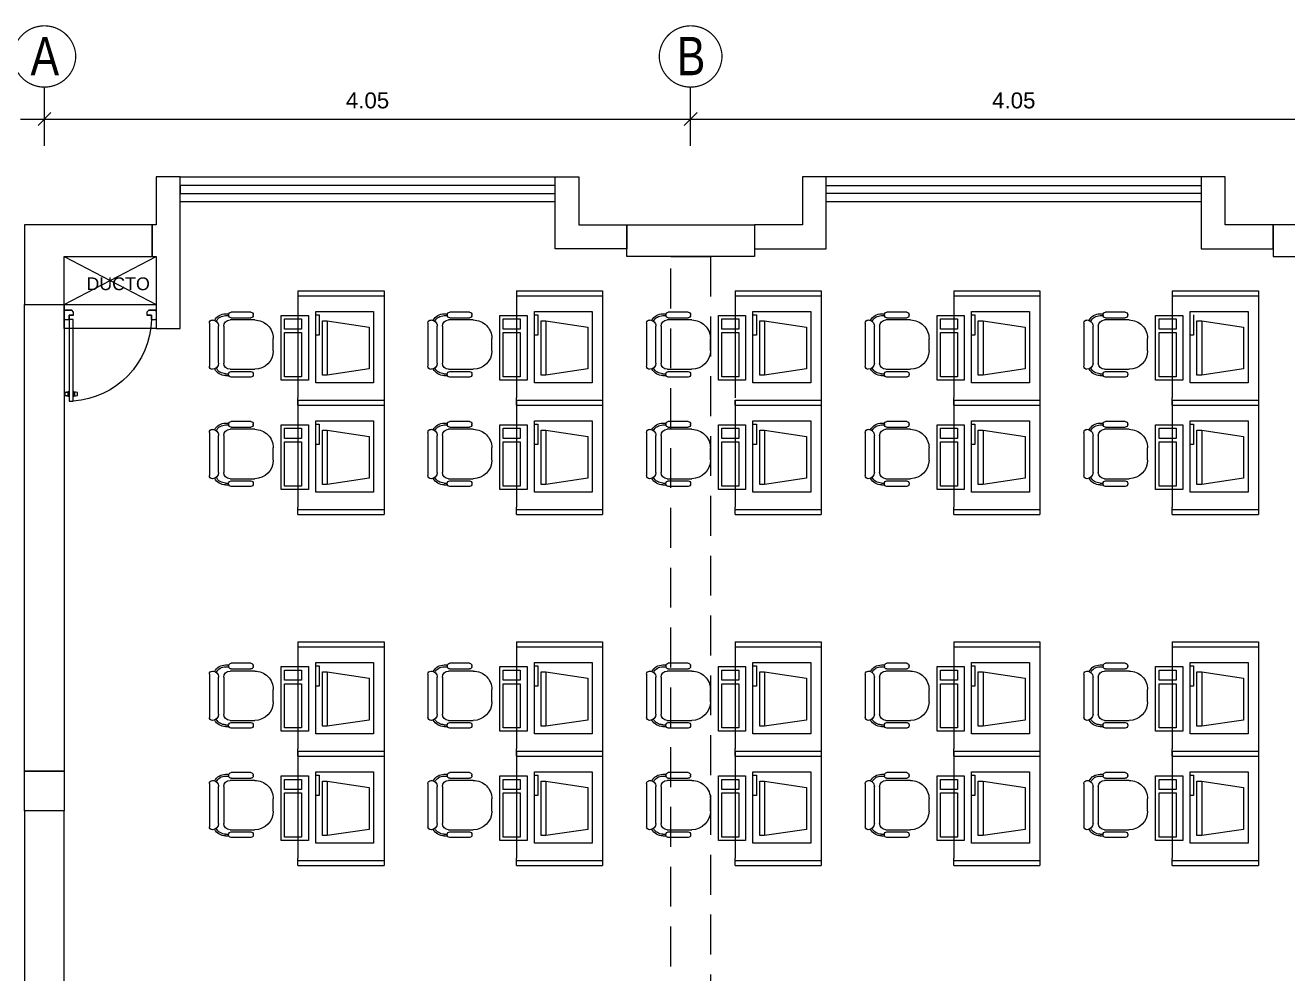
# Model space of a CAD drawing. Header units: millimetres. Extents: x 3354 to 3637, y 1117 to 1358.
# Drawn here: x 3378.69 to 3386.6, y 1221.02 to 1226.96 of the extents above; entities that cross this region are included whole.
import ezdxf

# ---------------------------------------------------------------- set-up
doc = ezdxf.new("R2010")
doc.units = ezdxf.units.MM
doc.linetypes.add('DASHED2', pattern=[0.375, 0.25, -0.125])
doc.layers.add('CASCO', color=252, linetype='Continuous', lineweight=9)
doc.layers.add('Efec-muebles', color=7, linetype='Continuous', lineweight=13, true_color=0x85826f)
doc.styles.add('1', font='arial.ttf')
doc.styles.get("Standard").update_dxf_attribs({"font": 'arial.ttf'})
doc.styles.add('style1', font='arial.ttf')
doc.dimstyles.new('Esc  1  50', dxfattribs={"dimtxt": 0.1, "dimasz": 0.08, "dimexe": 0.2, "dimexo": 0.15, "dimgap": 0.065, "dimtad": 1, "dimzin": 4, "dimdsep": 46, "dimtxsty": 'Standard', "dimblk": 'OBLIQUE', "dimcen": 0.12, "dimdle": 0.15, "dimadec": 0, "dimazin": 0, "dimtfac": 1, "dimtix": 1, "dimtmove": 0, "dimatfit": 3, "dimldrblk": 'OBLIQUE', "dimfxl": 0, "dimarcsym": 0})

# ---------------------------------------------------------------- blocks, each defined once
blk = doc.blocks.new('RECTANG')
for p, q in [((1, 1), (0, 1)), ((0, 1), (0, 0)), ((1, 0), (1, 1)), ((0, 0), (1, 0))]:
    blk.add_line(p, q)
blk = doc.blocks.new('Silla-3')
at = {"color": 0}
for p, q in [((-0.085, 0.909), (0.085, 0.909)), ((-0.447, 0.601), (-0.447, 0.329)), ((-0.404, 0.635), (-0.413, 0.635)), ((-0.37, 0.329), (-0.37, 0.601)), ((-0.34, 0.314), (-0.34, 0.654)), ((0.34, 0.654), (0.34, 0.314)), ((0.37, 0.329), (0.37, 0.601)), ((0.404, 0.635), (0.413, 0.635)), ((0.447, 0.601), (0.447, 0.329)), ((-0.425, 0.253), (-0.425, 0.298)), ((-0.413, 0.295), (-0.404, 0.295)), ((-0.4, 0.253), (-0.4, 0.296)), ((0.255, 0.229), (-0.255, 0.229)), ((0.4, 0.253), (0.4, 0.296)), ((0.413, 0.295), (0.404, 0.295)), ((0.425, 0.253), (0.425, 0.298)), ((-0.34, 0.072), (-0.34, 0.072)), ((0.297, 0.03), (-0.298, 0.03)), ((-0.255, 0.157), (0.255, 0.157)), ((0.34, 0.072), (0.34, 0.072))]:
    blk.add_line(p, q, dxfattribs=at)
for centre, radius, start, end in [((-0.085, 0.654), 0.255, 90, 180), ((0.085, 0.654), 0.255, 0, 90), ((-0.413, 0.601), 0.034, 90, 180), ((-0.404, 0.601), 0.034, 0, 90), ((0.404, 0.601), 0.034, 90, 180), ((0.413, 0.601), 0.034, 0, 90), ((-0.413, 0.329), 0.034, 180, 270), ((-0.255, 0.253), 0.17, 180, 242.1194), ((-0.404, 0.329), 0.034, 270, 0), ((-0.255, 0.253), 0.145, 180, 242.3805), ((-0.255, 0.314), 0.085, 180, 270), ((0.255, 0.314), 0.085, 270, 0), ((0.255, 0.253), 0.145, 297.6195, 0), ((0.255, 0.253), 0.17, 297.8806, 360), ((0.404, 0.329), 0.034, 180, 270), ((0.413, 0.329), 0.034, 270, 0), ((-0.255, 0.072), 0.085, 90, 180), ((-0.298, 0.072), 0.0425, 180, 270), ((0.255, 0.072), 0.085, 360, 90), ((0.297, 0.072), 0.0425, 270, 360)]:
    blk.add_arc(centre, radius, start, end, dxfattribs=at)
blk = doc.blocks.new('_Oblique')
at = {"color": 0, "linetype": 'ByBlock', "lineweight": -2}
blk.add_line((-0.5, -0.5), (0.5, 0.5), dxfattribs=at)
blk = doc.blocks.new('*D339')
at = {"layer": 'CASCO', "color": 0, "lineweight": -2, "transparency": 16777216}
for p, q in [((3356.3363, 1257.6985), (3356.3363, 1258.0657)), ((3360.3863, 1257.6985), (3360.3863, 1258.0657)), ((3356.1863, 1257.8657), (3360.5363, 1257.8657))]:
    blk.add_line(p, q, dxfattribs=at)
at = {"layer": 'Defpoints', "color": 0, "transparency": 16777216}
for p in [(3360.3863, 1257.8657), (3356.3363, 1257.5485), (3360.3863, 1257.5485)]:
    blk.add_point(p, dxfattribs=at)
at = {"layer": 'CASCO', "color": 0, "lineweight": -2, "transparency": 16777216, "xscale": 0.08, "yscale": 0.08, "zscale": 0.08, "rotation": 180}
blk.add_blockref('_Oblique', (3356.3363, 1257.8657), dxfattribs=at)
at = {"layer": 'CASCO', "color": 0, "lineweight": -2, "transparency": 16777216, "xscale": 0.08, "yscale": 0.08, "zscale": 0.08}
blk.add_blockref('_Oblique', (3360.3863, 1257.8657), dxfattribs=at)
at = {"layer": 'CASCO', "color": 0, "transparency": 16777216, "insert": (3358.3613, 1257.9818), "char_height": 0.1, "attachment_point": 5}
blk.add_mtext('4.05', dxfattribs=at)
blk = doc.blocks.new('*D340')
at = {"layer": 'CASCO', "color": 0, "lineweight": -2, "transparency": 16777216}
for p, q in [((3360.3863, 1257.6985), (3360.3863, 1258.0657)), ((3364.4363, 1257.6985), (3364.4363, 1258.0657)), ((3360.2363, 1257.8657), (3364.5863, 1257.8657))]:
    blk.add_line(p, q, dxfattribs=at)
at = {"layer": 'Defpoints', "color": 0, "transparency": 16777216}
for p in [(3364.4363, 1257.8657), (3360.3863, 1257.5485), (3364.4363, 1257.5485)]:
    blk.add_point(p, dxfattribs=at)
at = {"layer": 'CASCO', "color": 0, "lineweight": -2, "transparency": 16777216, "xscale": 0.08, "yscale": 0.08, "zscale": 0.08, "rotation": 180}
blk.add_blockref('_Oblique', (3360.3863, 1257.8657), dxfattribs=at)
at = {"layer": 'CASCO', "color": 0, "lineweight": -2, "transparency": 16777216, "xscale": 0.08, "yscale": 0.08, "zscale": 0.08}
blk.add_blockref('_Oblique', (3364.4363, 1257.8657), dxfattribs=at)
at = {"layer": 'CASCO', "color": 0, "transparency": 16777216, "insert": (3362.4113, 1257.9818), "char_height": 0.1, "attachment_point": 5}
blk.add_mtext('4.05', dxfattribs=at)
blk = doc.blocks.new('cgytutytry')
at = {"layer": 'CASCO'}
for p, q in [((-4.482, 891.175), (-4.487, 891.175)), ((-4.487, 891.175), (-4.487, 891.1)), ((-4.487, 891.1), (-4.487, 891.175)), ((-4.487, 891.175), (-4.482, 891.175)), ((-4.467, 891.08), (-4.487, 891.1)), ((-4.467, 891.08), (-4.487, 891.1)), ((-4.482, 891.18), (-4.482, 891.175)), ((-4.391, 891.18), (-4.482, 891.18)), ((-4.482, 891.175), (-4.482, 891.18)), ((-4.386, 891.126), (-4.432, 891.126)), ((-4.432, 891.126), (-4.432, 891.08)), ((-4.391, 891.18), (-4.391, 891.175)), ((-4.391, 891.18), (-4.391, 891.175)), ((-4.386, 891.175), (-4.391, 891.175)), ((-4.391, 891.175), (-4.386, 891.175)), ((-4.386, 891.175), (-4.386, 891.126)), ((-4.386, 891.175), (-4.386, 891.126)), ((-4.386, 891.085), (-4.386, 891.126)), ((-4.386, 891.126), (-3.497, 891.126)), ((-3.598, 891.132), (-3.598, 891.14)), ((-3.598, 891.14), (-3.594, 891.14)), ((-3.55, 891.132), (-3.598, 891.132)), ((-3.594, 891.155), (-3.589, 891.175)), ((-3.594, 891.14), (-3.594, 891.155)), ((-3.589, 891.175), (-3.559, 891.175)), ((-3.559, 891.175), (-3.554, 891.155)), ((-3.554, 891.155), (-3.554, 891.137)), ((-3.554, 891.137), (-3.55, 891.137)), ((-3.55, 891.137), (-3.55, 891.132)), ((-3.497, 891.126), (-3.497, 891.085)), ((-4.432, 891.08), (-4.467, 891.08)), ((-4.432, 891.08), (-4.467, 891.08)), ((-3.497, 891.085), (-4.386, 891.085)), ((-3.598, 891.075), (-3.598, 891.08)), ((-3.598, 891.08), (-3.55, 891.08)), ((-3.594, 891.075), (-3.598, 891.075)), ((-3.594, 891.057), (-3.594, 891.075)), ((-3.589, 891.037), (-3.594, 891.057)), ((-3.559, 891.037), (-3.589, 891.037)), ((-3.554, 891.057), (-3.559, 891.037)), ((-3.55, 891.075), (-3.554, 891.075)), ((-3.554, 891.075), (-3.554, 891.057)), ((-3.55, 891.08), (-3.55, 891.075)), ((-4.467, 890.281), (-4.487, 890.261)), ((-4.487, 890.261), (-4.467, 890.281)), ((-4.467, 890.281), (-4.433, 890.281)), ((-4.467, 890.281), (-4.433, 890.281)), ((-4.433, 890.281), (-4.433, 890.231)), ((-4.487, 890.261), (-4.487, 890.185)), ((-4.487, 890.185), (-4.487, 890.261)), ((-4.487, 890.185), (-4.482, 890.185)), ((-4.482, 890.185), (-4.487, 890.185)), ((-4.482, 890.185), (-4.482, 890.18)), ((-4.482, 890.18), (-4.482, 890.185)), ((-4.482, 890.18), (-4.391, 890.18)), ((-4.433, 890.231), (-4.386, 890.231)), ((-4.391, 890.185), (-4.386, 890.185)), ((-4.391, 890.185), (-4.391, 890.18)), ((-4.386, 890.185), (-4.391, 890.185)), ((-4.391, 890.185), (-4.391, 890.18)), ((-4.386, 890.231), (-4.386, 890.185)), ((-4.386, 890.231), (-4.386, 890.185))]:
    blk.add_line(p, q, dxfattribs=at)
for points in [[(-4.432, 891.08), (-4.432, 891.126), (-4.386, 891.126)], [(-4.386, 890.231), (-4.433, 890.231), (-4.433, 890.281)]]:
    blk.add_lwpolyline(points, dxfattribs=at)
for points in [[(-3.497, 891.126), (-3.497, 891.085), (-4.386, 891.085), (-4.386, 891.126)], [(-3.55, 891.132), (-3.55, 891.137), (-3.598, 891.137), (-3.598, 891.132)], [(-3.554, 891.14), (-3.554, 891.155), (-3.559, 891.175), (-3.589, 891.175), (-3.594, 891.155), (-3.594, 891.14)], [(-3.55, 891.08), (-3.55, 891.075), (-3.598, 891.075), (-3.598, 891.08)], [(-3.554, 891.071), (-3.554, 891.057), (-3.559, 891.037), (-3.589, 891.037), (-3.594, 891.057), (-3.594, 891.071)]]:
    blk.add_lwpolyline(points, close=True, dxfattribs=at)
blk.add_arc((-4.408, 891.143), 0.913, 271.3362, 356.359, dxfattribs=at)
blk = doc.blocks.new('2 PISO')
at = {"layer": 'CASCO', "lineweight": 0}
for p, q in [((3357.1863, 1257.5029), (3359.5363, 1257.5029)), ((3363.5863, 1257.5029), (3361.2363, 1257.5029))]:
    blk.add_line(p, q, dxfattribs=at)
at = {"layer": 'CASCO', "ltscale": 2}
for p, q in [((3357.1863, 1257.3495), (3359.5363, 1257.3495)), ((3361.2363, 1257.3495), (3363.5863, 1257.3495))]:
    blk.add_line(p, q, dxfattribs=at)
at = {"layer": 'CASCO', "lineweight": 5}
for p, q in [((3356.4613, 1256.7029), (3357.0363, 1257.0029)), ((3356.4613, 1257.0029), (3357.0363, 1256.7029))]:
    blk.add_line(p, q, dxfattribs=at)
at = {"layer": 'CASCO', "ltscale": 2, "const_width": 0.0076}
for points in [[(3356.5331, 1258.2626, 0.951688), (3356.1394, 1258.2626, 1)], [(3360.5831, 1258.2626, 0.951688), (3360.1894, 1258.2626, 1)]]:
    blk.add_lwpolyline(points, format="xyb", close=True, dxfattribs=at)
at = {"layer": 'CASCO', "ltscale": 2}
blk.add_lwpolyline([(3357.1863, 1256.5529), (3357.1863, 1257.5029), (3357.0363, 1257.5029), (3357.0363, 1257.2029), (3357.0113, 1257.2029), (3357.0113, 1257.0029), (3357.0363, 1257.0029), (3357.0363, 1256.7029), (3357.0363, 1256.7029), (3357.0363, 1256.5529), (3357.1863, 1256.5529), (3357.1863, 1256.5529)], dxfattribs=at)
at = {"layer": 'CASCO'}
for points in [[(3359.5363, 1257.4495), (3357.1863, 1257.4495), (3357.1863, 1257.3995), (3359.5363, 1257.3995), (3359.5363, 1257.4495)], [(3361.2363, 1257.4495), (3363.5863, 1257.4495), (3363.5863, 1257.3995), (3361.2363, 1257.3995), (3361.2363, 1257.4495)], [(3357.0113, 1257.2029), (3356.2113, 1257.2029), (3356.2113, 1256.7029), (3356.4613, 1256.7029), (3356.4613, 1257.0029), (3357.0113, 1257.0029), (3357.0113, 1257.2029)], [(3359.9863, 1257.0029), (3359.9863, 1257.2029), (3360.7863, 1257.2029), (3360.7863, 1257.0029), (3359.9863, 1257.0029)]]:
    blk.add_lwpolyline(points, dxfattribs=at)
at = {"layer": 'CASCO', "ltscale": 2}
for points in [[(3359.5363, 1257.5029), (3359.6863, 1257.5029), (3359.6863, 1257.2029), (3359.9863, 1257.2029), (3359.9863, 1257.0529), (3359.5363, 1257.0529)], [(3361.2363, 1257.5029), (3361.0863, 1257.5029), (3361.0863, 1257.2029), (3360.7863, 1257.2029), (3360.7863, 1257.0529), (3361.2363, 1257.0529)], [(3364.0363, 1257.2029), (3363.7363, 1257.2029), (3363.7363, 1257.5029), (3363.5863, 1257.5029), (3363.5863, 1257.0529), (3364.0363, 1257.0529)]]:
    blk.add_lwpolyline(points, close=True, dxfattribs=at)
at = {"layer": 'CASCO'}
for points in [[(3364.0363, 1257.0029), (3364.3113, 1257.0029), (3364.3113, 1256.7029), (3364.5613, 1256.7029), (3364.5613, 1257.0029), (3364.8363, 1257.0029), (3364.8363, 1257.2029), (3364.8363, 1257.2029), (3364.0363, 1257.2029), (3364.0363, 1257.2029)], [(3356.2113, 1256.7029), (3356.4613, 1256.7029), (3356.4613, 1253.7779), (3356.2113, 1253.7779)], [(3356.4613, 1253.7779), (3356.4613, 1253.5279), (3356.2113, 1253.5279), (3356.2113, 1253.7779)], [(3356.4613, 1253.5279), (3356.2113, 1253.5279), (3356.2113, 1250.6029), (3356.4613, 1250.6029)]]:
    blk.add_lwpolyline(points, close=True, dxfattribs=at)
at = {"layer": 'CASCO', "linetype": 'DASHED2', "lineweight": 5}
blk.add_lwpolyline([(3360.2613, 1257.0029), (3360.5113, 1257.0029), (3360.5113, 1250.3029), (3360.2613, 1250.3029)], close=True, dxfattribs=at)
at = {"layer": 'CASCO', "lineweight": 5}
blk.add_lwpolyline([(3357.0363, 1256.5529), (3356.4613, 1256.5529), (3356.4613, 1256.7029), (3357.0363, 1256.7029)], close=True, dxfattribs=at)
at = {"layer": 'CASCO', "lineweight": 13, "xscale": -0.5749999999988404, "yscale": 0.5749999999988404, "zscale": 0.5749999999988404, "rotation": 90}
blk.add_blockref('cgytutytry', (3868.8899, 1254.0868), dxfattribs=at)
at = {"layer": 'CASCO', "style": 'style1', "width": 0.8}
for s, p in [('A', (3356.2496, 1258.1404)), ('B', (3360.2996, 1258.1404))]:
    blk.add_text(s, height=0.24, dxfattribs=at).set_placement(p)
at = {"layer": 'CASCO', "insert": (3356.7985, 1256.8729), "char_height": 0.07998, "width": 2.09636, "attachment_point": 2, "style": '1'}
blk.add_mtext('\\A1;DUCTO', dxfattribs=at)
at = {"layer": 'CASCO'}
for base, p1, p2, picture, middle in [((3360.3863, 1257.8657), (3356.3363, 1257.5485), (3360.3863, 1257.5485), '*D339', (3358.3613, 1257.9818)), ((3364.4363, 1257.8657), (3360.3863, 1257.5485), (3364.4363, 1257.5485), '*D340', (3362.4113, 1257.9818))]:
    dim = blk.add_linear_dim(base=base, p1=p1, p2=p2, dimstyle='Esc  1  50', dxfattribs=at)
    dim.commit()
    dim.dimension.update_dxf_attribs({"geometry": picture, "text_midpoint": middle})

msp = doc.modelspace()

# ---------------------------------------------------------------- linework, layer by layer
at = {"layer": 'Efec-muebles'}
for p, q in [((3380.3948, 1225.2995), (3380.9348, 1225.2995)), ((3380.3948, 1225.2995), (3380.3948, 1224.629)), ((3380.3948, 1225.2695), (3380.9348, 1225.2695)), ((3380.9348, 1225.2995), (3380.9348, 1224.584)), ((3381.7648, 1225.2995), (3382.3048, 1225.2995)), ((3381.7648, 1225.2995), (3381.7648, 1224.629)), ((3381.7648, 1225.2695), (3382.3048, 1225.2695)), ((3382.3048, 1225.2995), (3382.3048, 1224.584)), ((3383.1348, 1225.2995), (3383.6748, 1225.2995)), ((3383.1348, 1225.2995), (3383.1348, 1224.629)), ((3383.1348, 1225.2695), (3383.6748, 1225.2695)), ((3383.6748, 1225.2995), (3383.6748, 1224.584)), ((3384.5048, 1225.2995), (3385.0448, 1225.2995)), ((3384.5048, 1225.2995), (3384.5048, 1224.629)), ((3384.5048, 1225.2695), (3385.0448, 1225.2695)), ((3385.0448, 1225.2995), (3385.0448, 1224.584)), ((3385.8748, 1225.2995), (3385.8748, 1224.629)), ((3385.8748, 1225.2995), (3386.4148, 1225.2995)), ((3385.8748, 1225.2695), (3386.4148, 1225.2695)), ((3386.4148, 1225.2995), (3386.4148, 1224.584)), ((3380.507, 1225.1494), (3380.5283, 1225.1494)), ((3380.5283, 1225.1494), (3380.5283, 1225.0215)), ((3380.549, 1225.1118), (3380.5792, 1225.1118)), ((3380.549, 1224.7716), (3380.549, 1225.1118)), ((3380.5792, 1225.1118), (3380.5792, 1224.7716)), ((3380.5792, 1225.1118), (3380.8417, 1225.0722)), ((3381.877, 1225.1494), (3381.8983, 1225.1494)), ((3381.8983, 1225.1494), (3381.8983, 1225.0215)), ((3381.919, 1225.1118), (3381.9492, 1225.1118)), ((3381.919, 1224.7716), (3381.919, 1225.1118)), ((3381.9492, 1225.1118), (3381.9492, 1224.7716)), ((3381.9492, 1225.1118), (3382.2117, 1225.0722)), ((3383.247, 1225.1494), (3383.2683, 1225.1494)), ((3383.2683, 1225.1494), (3383.2683, 1225.0215)), ((3383.289, 1225.1118), (3383.3192, 1225.1118)), ((3383.289, 1224.7716), (3383.289, 1225.1118)), ((3383.3192, 1225.1118), (3383.3192, 1224.7716)), ((3383.3192, 1225.1118), (3383.5817, 1225.0722)), ((3384.617, 1225.1494), (3384.6383, 1225.1494)), ((3384.6383, 1225.1494), (3384.6383, 1225.0215)), ((3384.659, 1225.1118), (3384.6892, 1225.1118)), ((3384.659, 1224.7716), (3384.659, 1225.1118)), ((3384.6892, 1225.1118), (3384.6892, 1224.7716)), ((3384.6892, 1225.1118), (3384.9517, 1225.0722)), ((3386.0083, 1225.1494), (3386.0083, 1225.0215)), ((3386.029, 1225.1118), (3386.0592, 1225.1118)), ((3386.029, 1224.7716), (3386.029, 1225.1118)), ((3386.0592, 1225.1118), (3386.0592, 1224.7716)), ((3386.0592, 1225.1118), (3386.3217, 1225.0722)), ((3380.5283, 1225.0215), (3380.507, 1225.0215)), ((3380.8417, 1225.0722), (3380.8417, 1224.8101)), ((3381.8983, 1225.0215), (3381.877, 1225.0215)), ((3382.2117, 1225.0722), (3382.2117, 1224.8101)), ((3383.2683, 1225.0215), (3383.247, 1225.0215)), ((3383.5817, 1225.0722), (3383.5817, 1224.8101)), ((3384.6383, 1225.0215), (3384.617, 1225.0215)), ((3384.9517, 1225.0722), (3384.9517, 1224.8101)), ((3386.0083, 1225.0215), (3385.987, 1225.0215)), ((3386.3217, 1225.0722), (3386.3217, 1224.8101)), ((3380.5792, 1224.7716), (3380.549, 1224.7716)), ((3380.8417, 1224.8101), (3380.5792, 1224.7716)), ((3381.9492, 1224.7716), (3381.919, 1224.7716)), ((3382.2117, 1224.8101), (3381.9492, 1224.7716)), ((3383.3192, 1224.7716), (3383.289, 1224.7716)), ((3383.5817, 1224.8101), (3383.3192, 1224.7716)), ((3384.6892, 1224.7716), (3384.659, 1224.7716)), ((3384.9517, 1224.8101), (3384.6892, 1224.7716)), ((3386.0592, 1224.7716), (3386.029, 1224.7716)), ((3386.3217, 1224.8101), (3386.0592, 1224.7716)), ((3380.3948, 1224.584), (3380.3948, 1224.629)), ((3380.3948, 1224.614), (3380.9348, 1224.614)), ((3380.3948, 1224.614), (3380.3948, 1223.9436)), ((3380.3948, 1224.614), (3380.9348, 1224.614)), ((3380.9348, 1224.614), (3380.9348, 1223.8986)), ((3381.7648, 1224.584), (3381.7648, 1224.629)), ((3381.7648, 1224.614), (3382.3048, 1224.614)), ((3381.7648, 1224.614), (3381.7648, 1223.9436)), ((3381.7648, 1224.614), (3382.3048, 1224.614)), ((3382.3048, 1224.614), (3382.3048, 1223.8986)), ((3383.1348, 1224.614), (3383.6748, 1224.614)), ((3383.1348, 1224.614), (3383.1348, 1223.9436)), ((3383.1348, 1224.614), (3383.6748, 1224.614)), ((3383.1348, 1224.584), (3383.1348, 1224.614)), ((3383.6748, 1224.614), (3383.6748, 1223.8986)), ((3383.6748, 1224.614), (3383.6748, 1224.584)), ((3384.5048, 1224.584), (3384.5048, 1224.629)), ((3384.5048, 1224.614), (3385.0448, 1224.614)), ((3384.5048, 1224.614), (3384.5048, 1223.9436)), ((3384.5048, 1224.614), (3385.0448, 1224.614)), ((3385.0448, 1224.614), (3385.0448, 1223.8986)), ((3385.8748, 1224.584), (3385.8748, 1224.629)), ((3385.8748, 1224.614), (3386.4148, 1224.614)), ((3385.8748, 1224.614), (3385.8748, 1223.9436)), ((3385.8748, 1224.614), (3386.4148, 1224.614)), ((3386.4148, 1224.614), (3386.4148, 1223.8986)), ((3380.3948, 1224.584), (3380.9348, 1224.584)), ((3380.3948, 1224.584), (3380.9348, 1224.584)), ((3381.7648, 1224.584), (3382.3048, 1224.584)), ((3381.7648, 1224.584), (3382.3048, 1224.584)), ((3383.1348, 1224.584), (3383.6748, 1224.584)), ((3383.1348, 1224.584), (3383.6748, 1224.584)), ((3384.5048, 1224.584), (3385.0448, 1224.584)), ((3384.5048, 1224.584), (3385.0448, 1224.584)), ((3385.8748, 1224.584), (3386.4148, 1224.584)), ((3385.8748, 1224.584), (3386.4148, 1224.584)), ((3380.507, 1224.4639), (3380.5283, 1224.4639)), ((3380.5283, 1224.4639), (3380.5283, 1224.336)), ((3381.877, 1224.4639), (3381.8983, 1224.4639)), ((3381.8983, 1224.4639), (3381.8983, 1224.336)), ((3383.247, 1224.4639), (3383.2683, 1224.4639)), ((3383.2683, 1224.4639), (3383.2683, 1224.336)), ((3384.617, 1224.4639), (3384.6383, 1224.4639)), ((3384.6383, 1224.4639), (3384.6383, 1224.336)), ((3385.987, 1224.4639), (3386.0083, 1224.4639)), ((3386.0083, 1224.4639), (3386.0083, 1224.336)), ((3380.549, 1224.4264), (3380.5792, 1224.4264)), ((3380.549, 1224.0862), (3380.549, 1224.4264)), ((3380.5792, 1224.4264), (3380.5792, 1224.0862)), ((3380.5792, 1224.4264), (3380.8417, 1224.3868)), ((3380.8417, 1224.3868), (3380.8417, 1224.1246)), ((3381.919, 1224.4264), (3381.9492, 1224.4264)), ((3381.919, 1224.0862), (3381.919, 1224.4264)), ((3381.9492, 1224.4264), (3381.9492, 1224.0862)), ((3381.9492, 1224.4264), (3382.2117, 1224.3868)), ((3382.2117, 1224.3868), (3382.2117, 1224.1246)), ((3383.289, 1224.4264), (3383.3192, 1224.4264)), ((3383.289, 1224.0862), (3383.289, 1224.4264)), ((3383.3192, 1224.4264), (3383.3192, 1224.0862)), ((3383.3192, 1224.4264), (3383.5817, 1224.3868)), ((3383.5817, 1224.3868), (3383.5817, 1224.1246)), ((3384.659, 1224.4264), (3384.6892, 1224.4264)), ((3384.659, 1224.0862), (3384.659, 1224.4264)), ((3384.6892, 1224.4264), (3384.6892, 1224.0862)), ((3384.6892, 1224.4264), (3384.9517, 1224.3868)), ((3384.9517, 1224.3868), (3384.9517, 1224.1246)), ((3386.029, 1224.4264), (3386.0592, 1224.4264)), ((3386.029, 1224.0862), (3386.029, 1224.4264)), ((3386.0592, 1224.4264), (3386.0592, 1224.0862)), ((3386.0592, 1224.4264), (3386.3217, 1224.3868)), ((3386.3217, 1224.3868), (3386.3217, 1224.1246)), ((3380.5283, 1224.336), (3380.507, 1224.336)), ((3381.8983, 1224.336), (3381.877, 1224.336)), ((3383.2683, 1224.336), (3383.247, 1224.336)), ((3384.6383, 1224.336), (3384.617, 1224.336)), ((3386.0083, 1224.336), (3385.987, 1224.336)), ((3380.5792, 1224.0862), (3380.549, 1224.0862)), ((3380.8417, 1224.1246), (3380.5792, 1224.0862)), ((3381.9492, 1224.0862), (3381.919, 1224.0862)), ((3382.2117, 1224.1246), (3381.9492, 1224.0862)), ((3383.3192, 1224.0862), (3383.289, 1224.0862)), ((3383.5817, 1224.1246), (3383.3192, 1224.0862)), ((3384.6892, 1224.0862), (3384.659, 1224.0862)), ((3384.9517, 1224.1246), (3384.6892, 1224.0862)), ((3386.0592, 1224.0862), (3386.029, 1224.0862)), ((3386.3217, 1224.1246), (3386.0592, 1224.0862)), ((3380.3948, 1223.8986), (3380.3948, 1223.9436)), ((3380.3948, 1223.9286), (3380.9348, 1223.9286)), ((3380.3948, 1223.8986), (3380.9348, 1223.8986)), ((3381.7648, 1223.8986), (3381.7648, 1223.9436)), ((3381.7648, 1223.9286), (3382.3048, 1223.9286)), ((3381.7648, 1223.8986), (3382.3048, 1223.8986)), ((3383.1348, 1223.8986), (3383.1348, 1223.9436)), ((3383.1348, 1223.9286), (3383.6748, 1223.9286)), ((3383.1348, 1223.8986), (3383.6748, 1223.8986)), ((3384.5048, 1223.8986), (3384.5048, 1223.9436)), ((3384.5048, 1223.9286), (3385.0448, 1223.9286)), ((3384.5048, 1223.8986), (3385.0448, 1223.8986)), ((3385.8748, 1223.8986), (3385.8748, 1223.9436)), ((3385.8748, 1223.9286), (3386.4148, 1223.9286)), ((3385.8748, 1223.8986), (3386.4148, 1223.8986)), ((3380.3948, 1223.0986), (3380.9348, 1223.0986)), ((3380.3948, 1223.0986), (3380.3948, 1222.4281)), ((3380.3948, 1223.0686), (3380.9348, 1223.0686)), ((3380.9348, 1223.0986), (3380.9348, 1222.3831)), ((3381.7648, 1223.0986), (3382.3048, 1223.0986)), ((3381.7648, 1223.0986), (3381.7648, 1222.4281)), ((3381.7648, 1223.0686), (3382.3048, 1223.0686)), ((3382.3048, 1223.0986), (3382.3048, 1222.3831)), ((3383.1348, 1223.0986), (3383.6748, 1223.0986)), ((3383.1348, 1223.0986), (3383.1348, 1222.4281)), ((3383.1348, 1223.0686), (3383.6748, 1223.0686)), ((3383.6748, 1223.0986), (3383.6748, 1222.3831)), ((3384.5048, 1223.0986), (3385.0448, 1223.0986)), ((3384.5048, 1223.0986), (3384.5048, 1222.4281)), ((3384.5048, 1223.0686), (3385.0448, 1223.0686)), ((3385.0448, 1223.0986), (3385.0448, 1222.3831)), ((3385.8748, 1223.0986), (3386.4148, 1223.0986)), ((3385.8748, 1223.0986), (3385.8748, 1222.4281)), ((3385.8748, 1223.0686), (3386.4148, 1223.0686)), ((3386.4148, 1223.0986), (3386.4148, 1222.3831)), ((3380.507, 1222.9485), (3380.5283, 1222.9485)), ((3380.5283, 1222.9485), (3380.5283, 1222.8206)), ((3381.877, 1222.9485), (3381.8983, 1222.9485)), ((3381.8983, 1222.9485), (3381.8983, 1222.8206)), ((3383.247, 1222.9485), (3383.2683, 1222.9485)), ((3383.2683, 1222.9485), (3383.2683, 1222.8206)), ((3384.617, 1222.9485), (3384.6383, 1222.9485)), ((3384.6383, 1222.9485), (3384.6383, 1222.8206)), ((3385.987, 1222.9485), (3386.0083, 1222.9485)), ((3386.0083, 1222.9485), (3386.0083, 1222.8206)), ((3380.549, 1222.9109), (3380.5792, 1222.9109)), ((3380.549, 1222.5707), (3380.549, 1222.9109)), ((3380.5792, 1222.9109), (3380.5792, 1222.5707)), ((3380.5792, 1222.9109), (3380.8417, 1222.8713)), ((3380.8417, 1222.8713), (3380.8417, 1222.6092)), ((3381.919, 1222.9109), (3381.9492, 1222.9109)), ((3381.919, 1222.5707), (3381.919, 1222.9109)), ((3381.9492, 1222.9109), (3381.9492, 1222.5707)), ((3381.9492, 1222.9109), (3382.2117, 1222.8713)), ((3382.2117, 1222.8713), (3382.2117, 1222.6092)), ((3383.289, 1222.9109), (3383.3192, 1222.9109)), ((3383.289, 1222.5707), (3383.289, 1222.9109)), ((3383.3192, 1222.9109), (3383.3192, 1222.5707)), ((3383.3192, 1222.9109), (3383.5817, 1222.8713)), ((3383.5817, 1222.8713), (3383.5817, 1222.6092)), ((3384.659, 1222.9109), (3384.6892, 1222.9109)), ((3384.659, 1222.5707), (3384.659, 1222.9109)), ((3384.6892, 1222.9109), (3384.6892, 1222.5707)), ((3384.6892, 1222.9109), (3384.9517, 1222.8713)), ((3384.9517, 1222.8713), (3384.9517, 1222.6092)), ((3386.029, 1222.9109), (3386.0592, 1222.9109)), ((3386.029, 1222.5707), (3386.029, 1222.9109)), ((3386.0592, 1222.9109), (3386.0592, 1222.5707)), ((3386.0592, 1222.9109), (3386.3217, 1222.8713)), ((3386.3217, 1222.8713), (3386.3217, 1222.6092)), ((3380.5283, 1222.8206), (3380.507, 1222.8206)), ((3381.8983, 1222.8206), (3381.877, 1222.8206)), ((3383.2683, 1222.8206), (3383.247, 1222.8206)), ((3384.6383, 1222.8206), (3384.617, 1222.8206)), ((3386.0083, 1222.8206), (3385.987, 1222.8206)), ((3380.5792, 1222.5707), (3380.549, 1222.5707)), ((3380.8417, 1222.6092), (3380.5792, 1222.5707)), ((3381.9492, 1222.5707), (3381.919, 1222.5707)), ((3382.2117, 1222.6092), (3381.9492, 1222.5707)), ((3383.3192, 1222.5707), (3383.289, 1222.5707)), ((3383.5817, 1222.6092), (3383.3192, 1222.5707)), ((3384.6892, 1222.5707), (3384.659, 1222.5707)), ((3384.9517, 1222.6092), (3384.6892, 1222.5707)), ((3386.0592, 1222.5707), (3386.029, 1222.5707)), ((3386.3217, 1222.6092), (3386.0592, 1222.5707)), ((3380.3948, 1222.3831), (3380.3948, 1222.4281)), ((3380.3948, 1222.4131), (3380.9348, 1222.4131)), ((3380.3948, 1222.4131), (3380.3948, 1221.7427)), ((3380.3948, 1222.4131), (3380.9348, 1222.4131)), ((3380.9348, 1222.4131), (3380.9348, 1221.6977)), ((3381.7648, 1222.3831), (3381.7648, 1222.4281)), ((3381.7648, 1222.4131), (3382.3048, 1222.4131)), ((3381.7648, 1222.4131), (3381.7648, 1221.7427)), ((3381.7648, 1222.4131), (3382.3048, 1222.4131)), ((3382.3048, 1222.4131), (3382.3048, 1221.6977)), ((3383.1348, 1222.3831), (3383.1348, 1222.4281)), ((3383.1348, 1222.4131), (3383.6748, 1222.4131)), ((3383.1348, 1222.4131), (3383.1348, 1221.7427)), ((3383.1348, 1222.4131), (3383.6748, 1222.4131)), ((3383.6748, 1222.4131), (3383.6748, 1221.6977)), ((3384.5048, 1222.3831), (3384.5048, 1222.4281)), ((3384.5048, 1222.4131), (3385.0448, 1222.4131)), ((3384.5048, 1222.4131), (3384.5048, 1221.7427)), ((3384.5048, 1222.4131), (3385.0448, 1222.4131)), ((3385.0448, 1222.4131), (3385.0448, 1221.6977)), ((3385.8748, 1222.3831), (3385.8748, 1222.4281)), ((3385.8748, 1222.4131), (3386.4148, 1222.4131)), ((3385.8748, 1222.4131), (3385.8748, 1221.7427)), ((3385.8748, 1222.4131), (3386.4148, 1222.4131)), ((3386.4148, 1222.4131), (3386.4148, 1221.6977)), ((3380.3948, 1222.3831), (3380.9348, 1222.3831)), ((3380.3948, 1222.3831), (3380.9348, 1222.3831)), ((3381.7648, 1222.3831), (3382.3048, 1222.3831)), ((3381.7648, 1222.3831), (3382.3048, 1222.3831)), ((3383.1348, 1222.3831), (3383.6748, 1222.3831)), ((3383.1348, 1222.3831), (3383.6748, 1222.3831)), ((3384.5048, 1222.3831), (3385.0448, 1222.3831)), ((3384.5048, 1222.3831), (3385.0448, 1222.3831)), ((3385.8748, 1222.3831), (3386.4148, 1222.3831)), ((3385.8748, 1222.3831), (3386.4148, 1222.3831)), ((3380.507, 1222.263), (3380.5283, 1222.263)), ((3380.5283, 1222.263), (3380.5283, 1222.1351)), ((3381.877, 1222.263), (3381.8983, 1222.263)), ((3381.8983, 1222.263), (3381.8983, 1222.1351)), ((3383.247, 1222.263), (3383.2683, 1222.263)), ((3383.2683, 1222.263), (3383.2683, 1222.1351)), ((3384.617, 1222.263), (3384.6383, 1222.263)), ((3384.6383, 1222.263), (3384.6383, 1222.1351)), ((3385.987, 1222.263), (3386.0083, 1222.263)), ((3386.0083, 1222.263), (3386.0083, 1222.1351)), ((3380.549, 1222.2255), (3380.5792, 1222.2255)), ((3380.549, 1221.8853), (3380.549, 1222.2255)), ((3380.5792, 1222.2255), (3380.5792, 1221.8853)), ((3380.5792, 1222.2255), (3380.8417, 1222.1859)), ((3380.8417, 1222.1859), (3380.8417, 1221.9237)), ((3381.919, 1222.2255), (3381.9492, 1222.2255)), ((3381.919, 1221.8853), (3381.919, 1222.2255)), ((3381.9492, 1222.2255), (3381.9492, 1221.8853)), ((3381.9492, 1222.2255), (3382.2117, 1222.1859)), ((3382.2117, 1222.1859), (3382.2117, 1221.9237)), ((3383.289, 1222.2255), (3383.3192, 1222.2255)), ((3383.289, 1221.8853), (3383.289, 1222.2255)), ((3383.3192, 1222.2255), (3383.3192, 1221.8853)), ((3383.3192, 1222.2255), (3383.5817, 1222.1859)), ((3383.5817, 1222.1859), (3383.5817, 1221.9237)), ((3384.659, 1222.2255), (3384.6892, 1222.2255)), ((3384.659, 1221.8853), (3384.659, 1222.2255)), ((3384.6892, 1222.2255), (3384.6892, 1221.8853)), ((3384.6892, 1222.2255), (3384.9517, 1222.1859)), ((3384.9517, 1222.1859), (3384.9517, 1221.9237)), ((3386.029, 1222.2255), (3386.0592, 1222.2255)), ((3386.029, 1221.8853), (3386.029, 1222.2255)), ((3386.0592, 1222.2255), (3386.0592, 1221.8853)), ((3386.0592, 1222.2255), (3386.3217, 1222.1859)), ((3386.3217, 1222.1859), (3386.3217, 1221.9237)), ((3380.5283, 1222.1351), (3380.507, 1222.1351)), ((3381.8983, 1222.1351), (3381.877, 1222.1351)), ((3383.2683, 1222.1351), (3383.247, 1222.1351)), ((3384.6383, 1222.1351), (3384.617, 1222.1351)), ((3386.0083, 1222.1351), (3385.987, 1222.1351)), ((3380.8417, 1221.9237), (3380.5792, 1221.8853)), ((3382.2117, 1221.9237), (3381.9492, 1221.8853)), ((3383.5817, 1221.9237), (3383.3192, 1221.8853)), ((3384.9517, 1221.9237), (3384.6892, 1221.8853)), ((3386.3217, 1221.9237), (3386.0592, 1221.8853)), ((3380.5792, 1221.8853), (3380.549, 1221.8853)), ((3381.9492, 1221.8853), (3381.919, 1221.8853)), ((3383.3192, 1221.8853), (3383.289, 1221.8853)), ((3384.6892, 1221.8853), (3384.659, 1221.8853)), ((3386.0592, 1221.8853), (3386.029, 1221.8853)), ((3380.3948, 1221.6977), (3380.3948, 1221.7427)), ((3380.3948, 1221.7277), (3380.9348, 1221.7277)), ((3380.3948, 1221.6977), (3380.9348, 1221.6977)), ((3381.7648, 1221.6977), (3381.7648, 1221.7427)), ((3381.7648, 1221.7277), (3382.3048, 1221.7277)), ((3381.7648, 1221.6977), (3382.3048, 1221.6977)), ((3383.1348, 1221.6977), (3383.1348, 1221.7427)), ((3383.1348, 1221.7277), (3383.6748, 1221.7277)), ((3383.1348, 1221.6977), (3383.6748, 1221.6977)), ((3384.5048, 1221.6977), (3384.5048, 1221.7427)), ((3384.5048, 1221.7277), (3385.0448, 1221.7277)), ((3384.5048, 1221.6977), (3385.0448, 1221.6977)), ((3385.8748, 1221.6977), (3385.8748, 1221.7427)), ((3385.8748, 1221.7277), (3386.4148, 1221.7277)), ((3385.8748, 1221.6977), (3386.4148, 1221.6977))]:
    msp.add_line(p, q, dxfattribs=at)

# ---------------------------------------------------------------- block references
at = {"layer": 'CASCO'}
msp.add_blockref('2 PISO', (22.47, -31.4887), dxfattribs=at)
at = {"layer": 'Efec-muebles'}
for name, p, xscale, yscale, zscale, rotation in [('Silla-3', (3379.8267, 1224.9625), -0.4549380517778445, 0.4549380517778445, 0.4549380517777878, 270.0000000000001), ('RECTANG', (3380.507, 1224.7231), -0.4476315789474938, 0.3623684210524516, 0.4476315789473982, 270.0000000023865), ('Silla-3', (3381.1967, 1224.9625), -0.4549380517778445, 0.4549380517778445, 0.4549380517777878, 270.0000000000001), ('RECTANG', (3381.877, 1224.7231), -0.4476315789474938, 0.3623684210524516, 0.4476315789473982, 270.0000000023865), ('Silla-3', (3382.5667, 1224.9625), -0.4549380517778445, 0.4549380517778445, 0.4549380517777878, 270.0000000000001), ('RECTANG', (3383.247, 1224.7231), -0.4476315789474938, 0.3623684210524516, 0.4476315789473982, 270.0000000023865), ('Silla-3', (3383.9367, 1224.9625), -0.4549380517778445, 0.4549380517778445, 0.4549380517777878, 270.0000000000001), ('RECTANG', (3384.617, 1224.7231), -0.4476315789474938, 0.3623684210524516, 0.4476315789473982, 270.0000000023865), ('Silla-3', (3385.3067, 1224.9625), -0.4549380517778445, 0.4549380517778445, 0.4549380517777878, 270.0000000000001), ('RECTANG', (3385.987, 1224.7231), -0.4476315789474938, 0.3623684210524516, 0.4476315789473982, 270.0000000023865), ('RECTANG', (3380.2905, 1224.7397), -0.4049999999990632, 0.1705263157894024, 0.4050000000000269, 270.0000000023804), ('RECTANG', (3380.3118, 1225.0595), -0.06394736842003113, 0.1065789473682344, 0.06394736842105689, 270.0000000024448), ('RECTANG', (3381.6605, 1224.7397), -0.4049999999990632, 0.1705263157894024, 0.4050000000000269, 270.0000000023804), ('RECTANG', (3381.6818, 1225.0595), -0.06394736842003113, 0.1065789473682344, 0.06394736842105689, 270.0000000024448), ('RECTANG', (3383.0305, 1224.7397), -0.4049999999990632, 0.1705263157894024, 0.4050000000000269, 270.0000000023804), ('RECTANG', (3383.0518, 1225.0595), -0.06394736842003113, 0.1065789473682344, 0.06394736842105689, 270.0000000024448), ('RECTANG', (3384.4005, 1224.7397), -0.4049999999990632, 0.1705263157894024, 0.4050000000000269, 270.0000000023804), ('RECTANG', (3384.4218, 1225.0595), -0.06394736842003113, 0.1065789473682344, 0.06394736842105689, 270.0000000024448), ('RECTANG', (3385.7705, 1224.7397), -0.4049999999990632, 0.1705263157894024, 0.4050000000000269, 270.0000000023804), ('RECTANG', (3385.7918, 1225.0595), -0.06394736842003113, 0.1065789473682344, 0.06394736842105689, 270.0000000024448), ('RECTANG', (3380.3118, 1224.7611), -0.2771052631587736, 0.1065789473682344, 0.2771052631579132, 270.0000000023507), ('RECTANG', (3381.6818, 1224.7611), -0.2771052631587736, 0.1065789473682344, 0.2771052631579132, 270.0000000023507), ('RECTANG', (3383.0518, 1224.7611), -0.2771052631587736, 0.1065789473682344, 0.2771052631579132, 270.0000000023507), ('RECTANG', (3384.4218, 1224.7611), -0.2771052631587736, 0.1065789473682344, 0.2771052631579132, 270.0000000023507), ('RECTANG', (3385.7918, 1224.7611), -0.2771052631587736, 0.1065789473682344, 0.2771052631579132, 270.0000000023507), ('Silla-3', (3379.8267, 1224.277), -0.4549380517778445, 0.4549380517778445, 0.4549380517777878, 270.0000000000001), ('RECTANG', (3380.2905, 1224.0543), -0.4049999999990632, 0.1705263157894024, 0.4050000000000269, 270.0000000023804), ('RECTANG', (3380.507, 1224.0376), -0.4476315789474938, 0.3623684210524516, 0.4476315789473982, 270.0000000023865), ('Silla-3', (3381.1967, 1224.277), -0.4549380517778445, 0.4549380517778445, 0.4549380517777878, 270.0000000000001), ('RECTANG', (3381.6605, 1224.0543), -0.4049999999990632, 0.1705263157894024, 0.4050000000000269, 270.0000000023804), ('RECTANG', (3381.877, 1224.0376), -0.4476315789474938, 0.3623684210524516, 0.4476315789473982, 270.0000000023865), ('Silla-3', (3382.5667, 1224.277), -0.4549380517778445, 0.4549380517778445, 0.4549380517777878, 270.0000000000001), ('RECTANG', (3383.0305, 1224.0543), -0.4049999999990632, 0.1705263157894024, 0.4050000000000269, 270.0000000023804), ('RECTANG', (3383.247, 1224.0376), -0.4476315789474938, 0.3623684210524516, 0.4476315789473982, 270.0000000023865), ('Silla-3', (3383.9367, 1224.277), -0.4549380517778445, 0.4549380517778445, 0.4549380517777878, 270.0000000000001), ('RECTANG', (3384.4005, 1224.0543), -0.4049999999990632, 0.1705263157894024, 0.4050000000000269, 270.0000000023804), ('RECTANG', (3384.617, 1224.0376), -0.4476315789474938, 0.3623684210524516, 0.4476315789473982, 270.0000000023865), ('Silla-3', (3385.3067, 1224.277), -0.4549380517778445, 0.4549380517778445, 0.4549380517777878, 270.0000000000001), ('RECTANG', (3385.7705, 1224.0543), -0.4049999999990632, 0.1705263157894024, 0.4050000000000269, 270.0000000023804), ('RECTANG', (3385.987, 1224.0376), -0.4476315789474938, 0.3623684210524516, 0.4476315789473982, 270.0000000023865), ('RECTANG', (3380.3118, 1224.374), -0.06394736842003113, 0.1065789473682344, 0.06394736842105689, 270.0000000024448), ('RECTANG', (3381.6818, 1224.374), -0.06394736842003113, 0.1065789473682344, 0.06394736842105689, 270.0000000024448), ('RECTANG', (3383.0518, 1224.374), -0.06394736842003113, 0.1065789473682344, 0.06394736842105689, 270.0000000024448), ('RECTANG', (3384.4218, 1224.374), -0.06394736842003113, 0.1065789473682344, 0.06394736842105689, 270.0000000024448), ('RECTANG', (3385.7918, 1224.374), -0.06394736842003113, 0.1065789473682344, 0.06394736842105689, 270.0000000024448), ('RECTANG', (3380.3118, 1224.0756), -0.2771052631587736, 0.1065789473682344, 0.2771052631579132, 270.0000000023507), ('RECTANG', (3381.6818, 1224.0756), -0.2771052631587736, 0.1065789473682344, 0.2771052631579132, 270.0000000023507), ('RECTANG', (3383.0518, 1224.0756), -0.2771052631587736, 0.1065789473682344, 0.2771052631579132, 270.0000000023507), ('RECTANG', (3384.4218, 1224.0756), -0.2771052631587736, 0.1065789473682344, 0.2771052631579132, 270.0000000023507), ('RECTANG', (3385.7918, 1224.0756), -0.2771052631587736, 0.1065789473682344, 0.2771052631579132, 270.0000000023507), ('Silla-3', (3379.8267, 1222.7616), -0.4549380517778445, 0.4549380517778445, 0.4549380517777878, 270.0000000000001), ('RECTANG', (3380.2905, 1222.5388), -0.4049999999990632, 0.1705263157894024, 0.4050000000000269, 270.0000000023804), ('RECTANG', (3380.507, 1222.5222), -0.4476315789474938, 0.3623684210524516, 0.4476315789473982, 270.0000000023865), ('Silla-3', (3381.1967, 1222.7616), -0.4549380517778445, 0.4549380517778445, 0.4549380517777878, 270.0000000000001), ('RECTANG', (3381.6605, 1222.5388), -0.4049999999990632, 0.1705263157894024, 0.4050000000000269, 270.0000000023804), ('RECTANG', (3381.877, 1222.5222), -0.4476315789474938, 0.3623684210524516, 0.4476315789473982, 270.0000000023865), ('Silla-3', (3382.5667, 1222.7616), -0.4549380517778445, 0.4549380517778445, 0.4549380517777878, 270.0000000000001), ('RECTANG', (3383.0305, 1222.5388), -0.4049999999990632, 0.1705263157894024, 0.4050000000000269, 270.0000000023804), ('RECTANG', (3383.247, 1222.5222), -0.4476315789474938, 0.3623684210524516, 0.4476315789473982, 270.0000000023865), ('Silla-3', (3383.9367, 1222.7616), -0.4549380517778445, 0.4549380517778445, 0.4549380517777878, 270.0000000000001), ('RECTANG', (3384.4005, 1222.5388), -0.4049999999990632, 0.1705263157894024, 0.4050000000000269, 270.0000000023804), ('RECTANG', (3384.617, 1222.5222), -0.4476315789474938, 0.3623684210524516, 0.4476315789473982, 270.0000000023865), ('Silla-3', (3385.3067, 1222.7616), -0.4549380517778445, 0.4549380517778445, 0.4549380517777878, 270.0000000000001), ('RECTANG', (3385.7705, 1222.5388), -0.4049999999990632, 0.1705263157894024, 0.4050000000000269, 270.0000000023804), ('RECTANG', (3385.987, 1222.5222), -0.4476315789474938, 0.3623684210524516, 0.4476315789473982, 270.0000000023865), ('RECTANG', (3380.3118, 1222.8586), -0.06394736842003113, 0.1065789473682344, 0.06394736842105689, 270.0000000024448), ('RECTANG', (3381.6818, 1222.8586), -0.06394736842003113, 0.1065789473682344, 0.06394736842105689, 270.0000000024448), ('RECTANG', (3383.0518, 1222.8586), -0.06394736842003113, 0.1065789473682344, 0.06394736842105689, 270.0000000024448), ('RECTANG', (3384.4218, 1222.8586), -0.06394736842003113, 0.1065789473682344, 0.06394736842105689, 270.0000000024448), ('RECTANG', (3385.7918, 1222.8586), -0.06394736842003113, 0.1065789473682344, 0.06394736842105689, 270.0000000024448), ('RECTANG', (3380.3118, 1222.5601), -0.2771052631587736, 0.1065789473682344, 0.2771052631579132, 270.0000000023507), ('RECTANG', (3381.6818, 1222.5601), -0.2771052631587736, 0.1065789473682344, 0.2771052631579132, 270.0000000023507), ('RECTANG', (3383.0518, 1222.5601), -0.2771052631587736, 0.1065789473682344, 0.2771052631579132, 270.0000000023507), ('RECTANG', (3384.4218, 1222.5601), -0.2771052631587736, 0.1065789473682344, 0.2771052631579132, 270.0000000023507), ('RECTANG', (3385.7918, 1222.5601), -0.2771052631587736, 0.1065789473682344, 0.2771052631579132, 270.0000000023507), ('Silla-3', (3379.8267, 1222.0761), -0.4549380517778445, 0.4549380517778445, 0.4549380517777878, 270.0000000000001), ('RECTANG', (3380.2905, 1221.8534), -0.4049999999990632, 0.1705263157894024, 0.4050000000000269, 270.0000000023804), ('RECTANG', (3380.3118, 1222.1731), -0.06394736842003113, 0.1065789473682344, 0.06394736842105689, 270.0000000024448), ('RECTANG', (3380.507, 1221.8367), -0.4476315789474938, 0.3623684210524516, 0.4476315789473982, 270.0000000023865), ('Silla-3', (3381.1967, 1222.0761), -0.4549380517778445, 0.4549380517778445, 0.4549380517777878, 270.0000000000001), ('RECTANG', (3381.6605, 1221.8534), -0.4049999999990632, 0.1705263157894024, 0.4050000000000269, 270.0000000023804), ('RECTANG', (3381.6818, 1222.1731), -0.06394736842003113, 0.1065789473682344, 0.06394736842105689, 270.0000000024448), ('RECTANG', (3381.877, 1221.8367), -0.4476315789474938, 0.3623684210524516, 0.4476315789473982, 270.0000000023865), ('Silla-3', (3382.5667, 1222.0761), -0.4549380517778445, 0.4549380517778445, 0.4549380517777878, 270.0000000000001), ('RECTANG', (3383.0305, 1221.8534), -0.4049999999990632, 0.1705263157894024, 0.4050000000000269, 270.0000000023804), ('RECTANG', (3383.0518, 1222.1731), -0.06394736842003113, 0.1065789473682344, 0.06394736842105689, 270.0000000024448), ('RECTANG', (3383.247, 1221.8367), -0.4476315789474938, 0.3623684210524516, 0.4476315789473982, 270.0000000023865), ('Silla-3', (3383.9367, 1222.0761), -0.4549380517778445, 0.4549380517778445, 0.4549380517777878, 270.0000000000001), ('RECTANG', (3384.4005, 1221.8534), -0.4049999999990632, 0.1705263157894024, 0.4050000000000269, 270.0000000023804), ('RECTANG', (3384.4218, 1222.1731), -0.06394736842003113, 0.1065789473682344, 0.06394736842105689, 270.0000000024448), ('RECTANG', (3384.617, 1221.8367), -0.4476315789474938, 0.3623684210524516, 0.4476315789473982, 270.0000000023865), ('Silla-3', (3385.3067, 1222.0761), -0.4549380517778445, 0.4549380517778445, 0.4549380517777878, 270.0000000000001), ('RECTANG', (3385.7705, 1221.8534), -0.4049999999990632, 0.1705263157894024, 0.4050000000000269, 270.0000000023804), ('RECTANG', (3385.7918, 1222.1731), -0.06394736842003113, 0.1065789473682344, 0.06394736842105689, 270.0000000024448), ('RECTANG', (3385.987, 1221.8367), -0.4476315789474938, 0.3623684210524516, 0.4476315789473982, 270.0000000023865), ('RECTANG', (3380.3118, 1221.8747), -0.2771052631587736, 0.1065789473682344, 0.2771052631579132, 270.0000000023507), ('RECTANG', (3381.6818, 1221.8747), -0.2771052631587736, 0.1065789473682344, 0.2771052631579132, 270.0000000023507), ('RECTANG', (3383.0518, 1221.8747), -0.2771052631587736, 0.1065789473682344, 0.2771052631579132, 270.0000000023507), ('RECTANG', (3384.4218, 1221.8747), -0.2771052631587736, 0.1065789473682344, 0.2771052631579132, 270.0000000023507), ('RECTANG', (3385.7918, 1221.8747), -0.2771052631587736, 0.1065789473682344, 0.2771052631579132, 270.0000000023507)]:
    msp.add_blockref(name, p, dxfattribs=dict(at, xscale=xscale, yscale=yscale, zscale=zscale, rotation=rotation))

doc.saveas('drawing.dxf')
